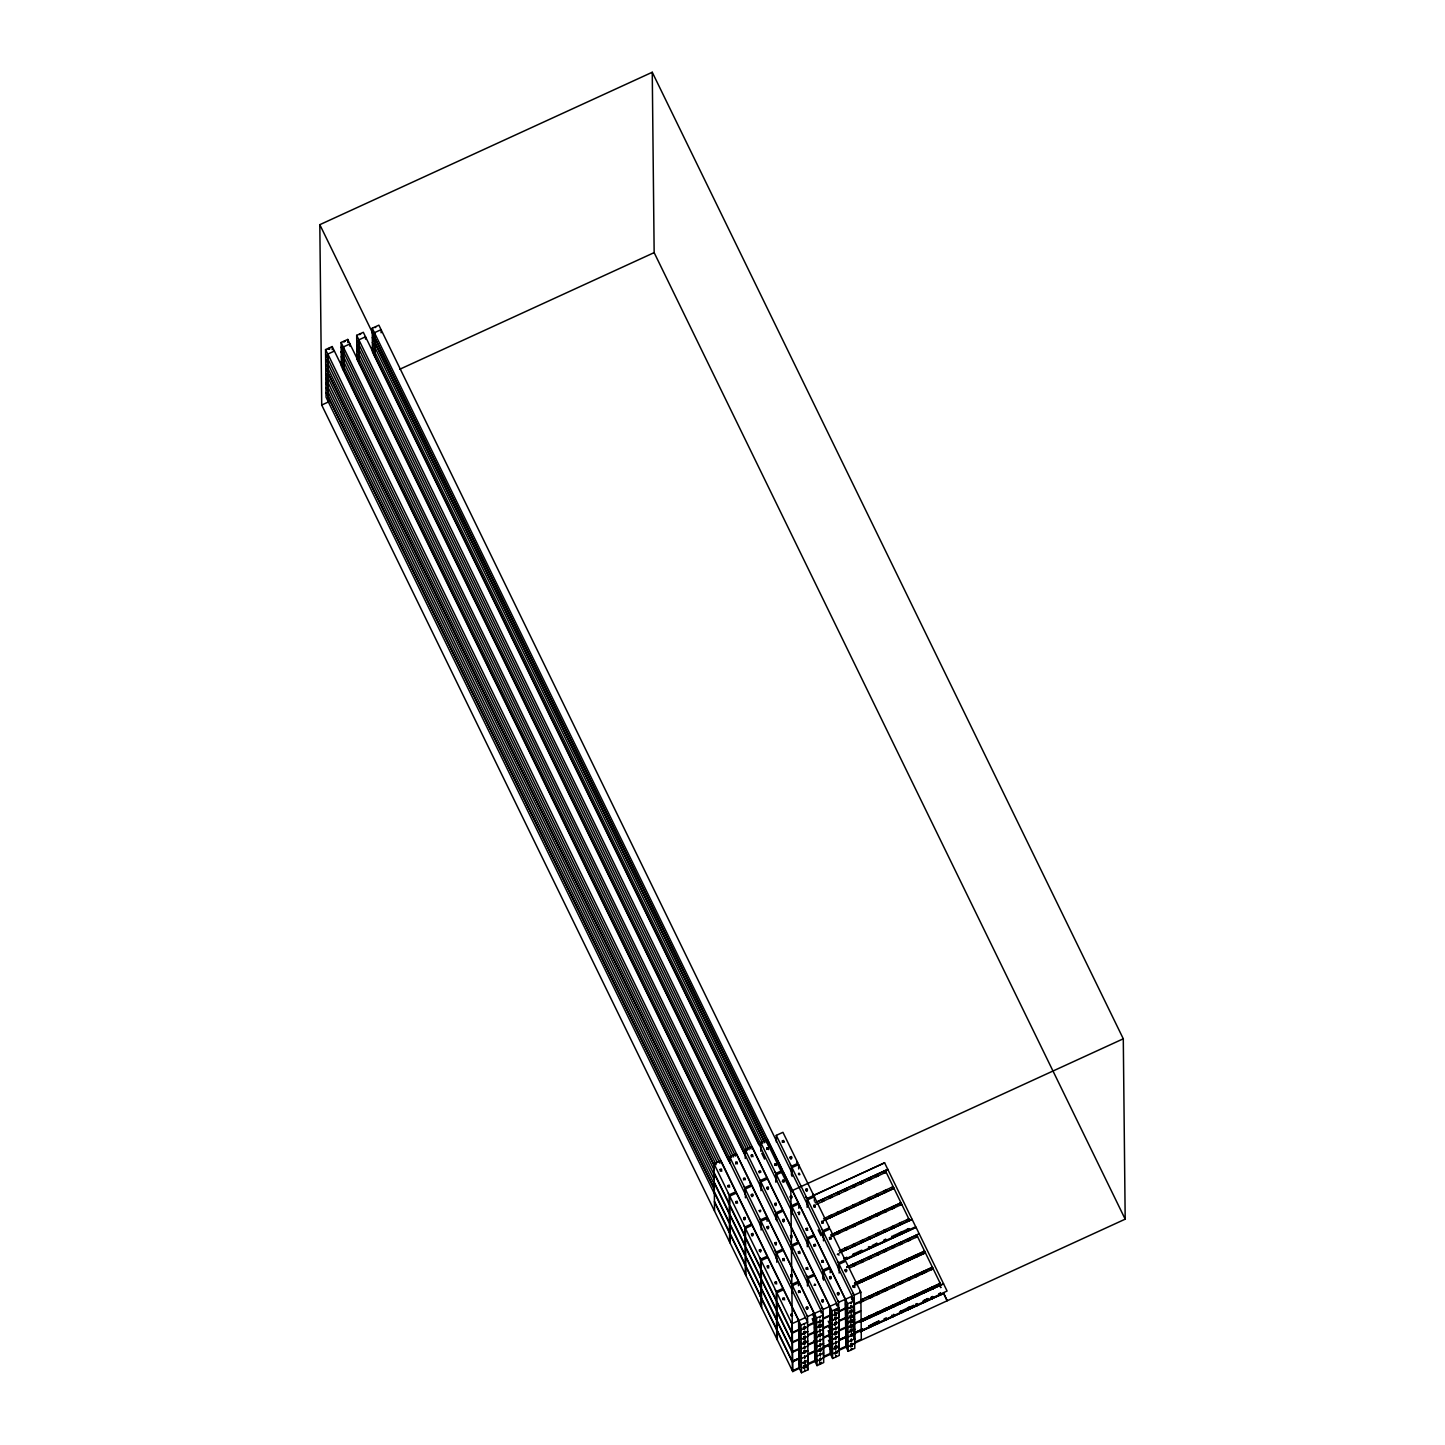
<?xml version="1.0" encoding="UTF-8"?>
<svg xmlns="http://www.w3.org/2000/svg" width="1445" height="1445" viewBox="0 0 1445 1445"><rect width="100%" height="100%" fill="white"/><g stroke="black" fill="none" stroke-linecap="round" stroke-linejoin="round"><path stroke-width="1.5" d="M729.725 1187.104L728.93 1185.893L727.937 1186.959M737.438 1163.857L736.39 1162.665L735.722 1163.947M752.989 1156.722L751.96 1155.53L751.274 1156.813M768.559 1149.588L767.747 1148.378L766.753 1149.443M774.592 1165.32L775.604 1164.489L776.453 1165.465M759.329 1251.153L760.973 1250.647L760.431 1252.129M782.449 1181.432C783.064 1176.501 785.935 1184.358 782.449 1181.667M784.689 1299.868L783.876 1298.658L782.883 1299.723M792.402 1276.621L791.589 1275.411L790.668 1276.712M790.722 1315.6L792.582 1315.51M821.717 1200.38L823.198 1199.711M807.954 1269.487L807.159 1268.276L806.147 1269.342M823.542 1200.759L822.964 1199.422L821.771 1200.145M829.556 1196.406L829.719 1197.472M831.038 1197.58L830.261 1195.99M813.987 1285.219C816.642 1285.725 812.903 1282.474 815.684 1284.912M829.629 1216.076L829.791 1217.142M831.435 1216.455L829.972 1217.142M831.218 1239.106L830.171 1237.913L829.484 1239.196M839.166 1213.294L839.003 1212.229M846.878 1190.048L846.716 1188.982M845.451 1208.562L845.343 1210.007M854.374 1205.112L853.074 1205.166L853.525 1206.719M845.325 1248.299L845.488 1249.365M854.736 1206.16L854.158 1204.823M845.433 1257.854L845.993 1259.191M862.43 1182.913L862.087 1181.703M853.11 1244.741L853.67 1246.06M854.591 1245.897L854.699 1244.452L853.381 1244.524M869.727 1179.879L869.872 1178.127M854.97 1255.073L854.41 1253.736M854.934 1265.188L853.453 1264.194M862.647 1241.941L862.484 1240.876M868.662 1237.606L869.005 1238.817M870.522 1247.938L869.24 1246.638M870.396 1258.107L869.077 1258.505L869.457 1256.68M870.504 1258.053L869.926 1256.735M862.864 1300.97L862.304 1299.651M868.915 1276.748L869.149 1278.175M878.217 1234.825L877.151 1233.452L876.79 1235.258M876.537 1243.585L877.585 1244.795M884.43 1210.404L884.954 1212.174L885.875 1210.711M861.166 1319.863L861.202 1329.635L854.573 1332.687L861.22 1329.815M876.519 1253.7L877.079 1255.037M885.911 1211.578L885.749 1210.513M862.828 1320.856L862.9 1319.791M862.936 1320.658L862.593 1319.429M870.54 1297.628L870.071 1296.075M876.591 1273.388L877.151 1274.725M891.926 1207.225L893.407 1208.219M886.092 1240.803L885.514 1239.647M870.233 1317.605L870.36 1315.853M869.041 1325.86L869.402 1327.088M885.785 1251.316L885.893 1249.853L884.575 1249.925M878.415 1293.835L877.368 1292.643M899.783 1223.337L899.946 1224.403M899.856 1243.007L900.199 1244.235M892.161 1286.321L892.703 1285.418M901.662 1243.386L900.199 1244.055M907.514 1220.176L908.038 1219.255M900.723 1263.887L900.199 1262.298M901.68 1263.472L900.398 1262.334M900.47 1281.841L900.343 1283.593M909.393 1240.225L909.23 1239.16M893.443 1316.539L893.805 1314.715M900.072 1302.035L901.554 1303.029M901.716 1303.029L901.481 1301.602L900.343 1301.819M916.961 1256.716L916.889 1255.109M915.552 1275.231L915.715 1276.296M915.624 1294.901L915.787 1295.966M925.017 1252.761L924.854 1251.695M923.337 1271.654L924.132 1273.045L925.143 1272.034M917.485 1305.25L916.925 1304.076M925.161 1292.119L924.999 1291.053M932.874 1268.873L932.711 1267.807M931.664 1287.26L931.537 1288.994M940.821 1294.539L940.478 1293.311M328.051 348.949L329.695 348.137L328.882 348.805M721.778 1171.209L721.073 1169.782L720.152 1171.082M799.699 1173.99C798.543 1171.461 797.568 1175.526 799.808 1174.677M784.436 1260.726L783.497 1259.318L782.955 1260.799M776.724 1283.973L776.037 1282.546L775.116 1283.846M807.701 1230.345L806.762 1228.936L806.22 1230.418M799.988 1253.592L799.302 1252.165L798.381 1253.465M823.253 1223.211L822.313 1221.82L821.771 1223.283M839.093 1193.444L837.685 1193.895M838.985 1193.841L838.931 1192.558M837.522 1212.301L837.974 1213.854M853.164 1185.315L853.941 1186.905M838.19 1231.61L837.648 1233.253M839.13 1233.181L838.443 1231.754M868.553 1178.361L868.608 1179.644M846.463 1228.25L845.596 1229.84M860.859 1201.608L860.913 1202.872M876.338 1174.803L876.79 1176.338L877.874 1175.833M877.874 1175.995L877.819 1174.731M854.32 1226.353L854.772 1224.981M870.179 1199.242L869.944 1197.815L868.788 1198.031M845.433 1248.083L845.885 1249.636M885.659 1172.437L884.719 1171.028L884.177 1172.509M877.946 1195.683L877.892 1194.401M847.077 1258.848L847.149 1257.782M884.557 1190.608L884.25 1192.179M861.003 1240.948L861.057 1242.23L862.539 1241.996M854.862 1255.29L853.688 1253.953L854.537 1253.393L855.332 1255.037L854.537 1253.556M853.291 1264.194L853.525 1265.639M861.094 1250.684L862.033 1251.93M862.557 1260.726L861.437 1260.329L860.985 1261.702M884.34 1230.255L884.25 1231.339M854.772 1287.441L852.965 1287.061L854.736 1286.754M899.82 1203.45L900.506 1205.04L901.301 1203.378M885.875 1231.465L885.64 1230.02M901.427 1224.33L901.373 1223.048M868.987 1296.418L868.915 1297.502M909.32 1220.375L908.128 1221.097L907.514 1219.995M884.466 1269.613L884.394 1270.679M899.856 1243.188L901.265 1242.736M885.64 1271.112L885.966 1269.541M861.527 1321.091L861.274 1319.664L862.773 1319.755M901.608 1243.621L900.416 1244.344M876.772 1292.841L877.223 1294.395M885.64 1289.121L884.611 1290.566M915.516 1235.656L915.751 1237.101M869.167 1325.824L869.222 1326.925M917.069 1236.866L916.816 1235.439M876.898 1313.631L878.018 1314.029L877.928 1312.186M909.357 1260.112C909.718 1256.175 905.87 1261.413 909.194 1260.112M900 1282.528L901.59 1282.257M884.719 1318.508L884.647 1319.592M924.908 1252.978L924.674 1251.551M916.834 1276.531L917.141 1274.942M900.271 1311.374L900.199 1312.457M907.948 1298.26L907.875 1299.326M901.824 1312.584L901.77 1311.319M925.089 1272.268L923.68 1272.72M909.591 1309.025L909.682 1307.942M931.23 1268.06L931.917 1269.306M916.004 1304.076L916.78 1305.666M923.518 1291.126L923.752 1292.553M925.161 1301.891L925.107 1300.608M932.838 1288.759L931.899 1287.351M329.695 349.022L328.467 348.949M343.639 341.742L345.247 341.02L344.235 341.761M815.233 1207.279L814.474 1205.69L814.113 1207.334M823.433 1200.795L822.331 1201.138M791.968 1237.661L791.21 1236.071L790.848 1237.715M837.612 1192.45L837.901 1194.166M768.704 1268.024L768.18 1266.434L767.385 1267.933M846.77 1190.102L845.451 1190.319M854.374 1186.869L854.085 1185.153M860.949 1181.757L861.942 1183.274M862.322 1182.967L861.021 1183.184M862.159 1183.311L862.394 1182.064M837.883 1211.994L837.757 1213.746M876.501 1174.622L876.266 1175.869M846.68 1210.115L846.914 1208.869M884.123 1171.407L885.604 1171.335M885.496 1172.618L885.731 1171.353M854.609 1206.196L852.929 1205.852M868.788 1197.869L869.095 1199.585L870.323 1198.393M838.967 1233.362L837.956 1231.844M853.309 1224.674L853.2 1226.119M861.094 1221.097L861.383 1222.831M893.516 1188.368L892.197 1188.603M893.353 1188.711L893.462 1187.266M837.341 1254.404C840.304 1252.454 836.366 1255.073 839.13 1255.001M877.856 1215.534L877.079 1213.945M846.824 1249.473L847.059 1248.209M892.035 1207.189L893.335 1206.774L893.209 1208.526M845.993 1259.01L847.222 1257.999M899.982 1203.27L899.747 1204.516M869.384 1237.01L868.626 1238.239M854.862 1255.109L853.164 1254.928L853.778 1255.615M870.161 1238.762L869.854 1237.046M876.555 1233.994L877.639 1233.651M878.09 1234.861L877.007 1235.186M877.928 1235.204L878.253 1234.174M870.414 1247.974L868.716 1247.794L869.33 1248.498M870.251 1248.335L870.558 1247.306M876.663 1243.549L877.35 1244.795M892.269 1226.516L893.281 1228.033M861.238 1260.618L861.13 1261.9M893.498 1228.069L893.588 1226.624M862.448 1262.009L862.683 1260.763M868.842 1257.24L870.558 1257.818M884.268 1240.424L885.966 1240.84M892.215 1236.414L892.45 1237.679M884.575 1249.762L885.568 1251.262M907.93 1228.936L907.695 1230.183M907.912 1239.051L907.984 1240.659M909.122 1240.605L908.11 1239.106M893.751 1266.145C889.596 1265.784 896.099 1268.782 892.631 1265.91M861.383 1299.814L861.672 1301.53L862.828 1300.103M893.624 1267.428L893.877 1266.163M862.755 1301.024L861.455 1301.241M901.409 1263.851L901.734 1262.822M885.008 1290.656L886.164 1289.41M885.929 1290.656L886.038 1289.392M901.644 1283.178L900.343 1283.413M908.056 1278.41L908.128 1280.017L909.266 1279.8M877.007 1312.349L876.772 1313.595M909.266 1279.963L909.573 1278.933M923.445 1271.618L925.143 1271.979M892.558 1305.214L892.847 1306.93M932.603 1269.27L931.591 1267.753M886.255 1319.556L884.557 1318.96M915.967 1295.948L917.214 1294.612L915.588 1295.551M900.434 1311.374L900.506 1312.819L901.824 1312.421M917.105 1296.075L917.033 1294.467M924.89 1292.498L925.197 1291.487M924.999 1302.071L925.233 1300.807M359.281 334.517L360.798 333.885L360.004 334.536M799.482 1214.541L798.904 1212.825L798.76 1214.577M837.612 1192.631L838.75 1192.577M869.167 1177.982L868.409 1179.21L869.493 1179.77M876.501 1174.785L877.639 1174.731M885.496 1172.437L884.358 1172.491M776.218 1244.922L775.893 1243.206L775.279 1244.849M829.9 1215.859L831.435 1216.636M837.685 1212.301L838.606 1212.138M862.033 1203.107L861.942 1201.265M877.783 1195.683L876.645 1195.737M885.135 1192.486L885.875 1191.258M885.37 1192.414L884.792 1190.698M854.519 1226.064L853.598 1226.227M884.43 1210.567L885.749 1210.675M845.596 1248.083L847.149 1248.859M861.364 1240.659L860.913 1242.032M861.166 1240.948L862.304 1240.894M862.159 1242.465L862.611 1241.092M885.64 1230.201L884.503 1230.074L884.394 1231.537M885.713 1231.465L884.575 1231.519M885.496 1231.772L885.948 1230.381M901.265 1224.33L899.946 1224.222M908.851 1221.061L909.158 1219.49M885.803 1241.02L884.882 1241.183M893.389 1237.751L893.696 1236.179M908.146 1228.972L908.002 1230.544M853.652 1263.887L853.218 1265.278M854.663 1265.405L853.742 1265.567M892.558 1246.06L892.233 1247.649M915.895 1235.367L915.371 1236.523M915.678 1235.656L917.141 1235.963L916.69 1237.173M916.889 1236.866L915.751 1236.92M862.304 1281.823L862.828 1280.667M884.846 1269.306L884.936 1271.148M884.647 1269.595L885.785 1269.541M885.64 1270.95L884.936 1270.986M908.977 1260.419L909.122 1258.667M923.734 1251.46L923.427 1253.05M861.383 1299.976L862.701 1300.085M869.149 1296.418L870.468 1296.508M877.133 1292.553L876.7 1293.925M870.36 1297.628L869.041 1297.52M893.498 1287.224L894.021 1286.068M908.056 1278.572L909.194 1278.518M901.283 1283.485L901.59 1282.076M916.04 1274.707L916.6 1276.423M869.655 1315.709L869.511 1317.641M862.665 1320.874L861.328 1320.766M892.558 1305.395L893.877 1305.485M908.562 1297.881L907.803 1299.109L908.887 1299.669M909.122 1299.759L909.266 1298.025M923.879 1290.818L923.445 1292.209L924.692 1292.462M862.557 1330.719L862.683 1328.985M939.232 1283.991L940.37 1283.937M932.458 1289.066L932.91 1287.694M940.442 1285.201L939.304 1285.255M893.877 1316.16L892.342 1315.564L892.956 1316.485M910.079 1308.935L909.266 1307.129L908.219 1307.635L909.537 1307.924M909.429 1309.025C905.383 1309.567 912.265 1308.881 908.417 1307.508M917.015 1305.756L917.521 1304.6M931.555 1297.104L933.018 1297.411L932.332 1298.694M924.999 1301.891L923.463 1301.367M932.766 1298.332L931.447 1298.224M375.772 327.292L374.977 327.6M835.951 1338.63C834.614 1337.889 835.933 1340.418 835.734 1338.955M819.875 1317.226C820.182 1315.691 819.622 1319.086 819.875 1317.443M851.033 1306.009C851.719 1304.185 850.491 1307.87 851.033 1306.226M804.413 1333.916C804.865 1332.308 803.962 1335.866 804.413 1334.114M851.087 1312.512C851.737 1310.868 850.491 1314.535 851.087 1312.728M820.001 1329.833C820.29 1328.19 819.73 1331.549 820.019 1330.05M820.019 1331.459C820.796 1329.707 819.423 1333.482 820.037 1331.676M835.643 1329.201C835.788 1327.666 835.463 1330.989 835.643 1329.4M804.558 1346.523C804.973 1344.807 804.179 1348.257 804.558 1346.722M804.576 1348.149C805.262 1346.469 803.854 1350.19 804.576 1348.366M835.716 1336.932C836.131 1335.216 835.391 1338.756 835.716 1337.149M820.182 1345.873C820.796 1344.193 819.64 1347.86 820.182 1346.09M835.77 1341.791C836.005 1340.165 835.607 1343.489 835.77 1342.008M835.788 1343.435C836.456 1341.755 835.355 1345.403 835.788 1343.633M820.254 1353.622C820.814 1351.852 819.785 1355.41 820.254 1353.839M851.394 1341.159C851.791 1339.587 851.087 1343.091 851.394 1341.375M820.308 1358.481C820.814 1356.729 819.767 1360.287 820.308 1358.697M804.793 1370.312C805.154 1368.632 804.251 1372.154 804.811 1370.51M851.466 1348.907C852.171 1347.083 850.942 1350.75 851.484 1349.106M798.832 1368.614L792.745 1371.576L321.711 405.034L319.815 224.679L652.255 72.25L1123.289 1038.792L1125.185 1219.165L853.706 1343.633M714.462 1193.895L326.046 397.176L325.558 349.6L332.205 346.565L807.629 1322.121L800.982 1325.173L801.487 1372.75L808.134 1369.697L807.502 1316.576L792.42 1285.635L799.067 1282.6L814.149 1313.523L814.854 1361.1L817.039 1365.615L823.686 1362.563L823.198 1314.986L347.757 339.43L341.11 342.483L341.363 366.271M745.331 1155.91L356.915 359.137L356.68 335.348L363.327 332.296L838.75 1307.851L839.256 1355.428L832.609 1358.481L830.405 1353.965L829.701 1306.388L814.619 1275.465L807.99 1278.5L808.044 1285.129M758.914 1144.729L372.485 352.002L372.232 328.214L378.879 325.161L854.302 1300.717L854.808 1348.293L848.161 1351.346L845.957 1346.83L845.253 1299.254L830.189 1268.331L823.542 1271.365L823.632 1280.216M325.558 349.6L327.762 354.115L328.358 401.62L327.762 354.115L334.409 351.063M343.404 346.963L343.657 370.697L343.314 346.981L349.961 343.928L349.979 346.276M321.711 405.034L329.912 401.276M399.687 369.288L654.152 252.622L652.255 72.25M714.065 1163.893L720.712 1160.859L735.776 1191.782L729.129 1194.834L729.237 1203.667L714.155 1172.744L714.065 1163.893L729.129 1194.834M729.689 1163.388L729.617 1156.777L736.264 1153.724L751.346 1184.647L744.699 1187.7L744.771 1194.329M745.277 1158.475L745.168 1149.642L751.815 1146.589L766.898 1177.512L760.251 1180.565L760.323 1187.194M760.829 1151.34L760.738 1142.507L767.385 1139.455L782.449 1170.396L775.802 1173.43L775.911 1182.263M776.362 1142.002L776.29 1135.373L782.937 1132.32L798.019 1163.261L791.372 1166.296L791.463 1175.146M729.761 1196.117L736.408 1193.064L751.49 1224.005L744.843 1227.058L744.934 1235.89L729.851 1204.949L729.761 1196.117L744.843 1227.058M745.421 1197.815L745.313 1188.982L751.96 1185.948L767.042 1216.871L767.078 1221.296M760.973 1190.698L760.883 1181.847L767.53 1178.813L782.594 1209.736L775.947 1212.789L776.019 1219.417M776.507 1181.342L776.435 1174.713L783.082 1171.678L798.164 1202.601L791.517 1205.654L791.607 1214.486M792.095 1176.429L791.986 1167.578L798.633 1164.544L813.716 1195.467M792.745 1371.576L790.848 1191.222L1123.289 1038.792M813.481 1195.43L884.593 1162.81L915.696 1226.769L844.566 1259.39M760.467 1226.552L760.395 1219.923L767.042 1216.871M807.159 1207.352L807.069 1198.519L884.593 1162.81M745.457 1228.34L752.104 1225.288L767.187 1256.229L760.54 1259.263L760.63 1268.114L745.548 1237.173L745.457 1228.34L760.54 1259.263M761.118 1230.038L761.027 1221.206L767.674 1218.153L782.738 1249.094L776.091 1252.129L776.164 1258.758M776.579 1214.071L783.226 1211.018L798.308 1241.959L791.661 1245.012L776.579 1214.071L776.651 1220.7M792.203 1213.565L792.131 1206.936L798.778 1203.884L813.86 1234.825L807.213 1237.877L807.303 1246.71M807.773 1206.43L807.701 1199.802L814.348 1196.749L829.412 1227.69L822.765 1230.743L822.837 1237.372M816.515 1204.281L886.128 1172.184M823.56 1218.731L893.191 1186.652M823.975 1220.393L893.985 1188.296M823.975 1220.555L893.985 1188.458M761.172 1260.564L767.801 1257.511L782.883 1288.434L776.236 1291.487L776.326 1300.319L761.262 1269.396L761.172 1260.564L776.236 1291.487M776.814 1262.262L776.724 1253.429L783.371 1250.377L798.435 1281.3L798.489 1285.725M792.348 1252.923L792.275 1246.294L798.922 1243.242L814.005 1274.183L807.358 1277.217L807.448 1286.068M807.899 1245.789L807.845 1239.16L814.492 1236.107L829.556 1267.048L822.909 1270.083L823 1278.933M823.487 1240.858L823.397 1232.025L830.044 1228.972L845.108 1259.914M831.019 1234.861L901.03 1202.746M831.019 1235.023L901.03 1202.926M863.821 1221.35L859.757 1223.229L863.821 1221.531M880.077 1213.908L876.013 1215.769L880.077 1214.071M901.843 1204.389L831.832 1236.505L831.417 1235.674M838.877 1250.955L908.887 1218.857M839.671 1252.598L912.156 1219.363L839.671 1252.779M855.747 1252.996L861.888 1250.178M872.13 1245.5L877.025 1243.242M884.81 1239.684L885.659 1239.124L886.453 1240.93M899.512 1232.928L893.425 1235.728L894.238 1237.372L893.425 1235.547M900.795 1232.35L908.995 1228.593L909.79 1230.237M844.259 1260.112L916.004 1227.238L947.089 1291.035L853.616 1334.078M791.896 1293.185L791.806 1284.352L798.435 1281.3M838.534 1269.577L838.479 1262.948L916.004 1227.419M798.67 1329.49L792.041 1332.543L776.958 1301.62L776.868 1292.769L783.515 1289.735L800.982 1325.173M839.184 1273.081L839.093 1264.249L845.74 1261.196L860.823 1292.119L860.913 1300.97L854.266 1304.004L851.43 1298.206M846.734 1267.066L919.219 1233.831L846.734 1267.247M849.552 1267.951L917.539 1236.613M924.583 1251.081L854.573 1283.178L854.97 1284.171M854.573 1283.359L924.583 1251.244M925.396 1252.725L855.386 1284.822L925.396 1252.887M792.041 1332.543L791.932 1323.71L805.443 1317.623M807.502 1316.576L820.995 1310.489L821.013 1312.819M829.791 1315.239L823.144 1318.274L823.054 1309.441L836.547 1303.354L836.583 1305.684M845.361 1308.104L838.714 1311.139L838.606 1302.306L852.116 1296.219L852.153 1299.326M854.266 1304.004L854.176 1295.172L860.823 1292.119M817.039 1365.615L816.551 1318.039L823.198 1314.986M832.609 1358.481L832.103 1310.904L838.75 1307.851M848.161 1351.346L847.655 1303.769L854.302 1300.717M932.44 1267.193L860.732 1300.066L861.527 1301.873M860.732 1300.229L932.44 1267.355M807.592 1325.408L814.239 1322.356M868.499 1297.429L872.563 1295.406M882.714 1290.909L886.778 1288.886M898.971 1283.449L903.035 1281.426M915.227 1276.007L919.291 1273.966M872.87 1296.039L868.806 1297.899L872.87 1296.219M887.104 1289.518L883.039 1291.378L887.104 1289.699M903.36 1282.076L899.296 1283.937L903.36 1282.239M921.639 1273.677L925.703 1271.817M798.778 1339.063L792.131 1342.098L792.041 1333.265L798.688 1330.213M807.592 1326.131L814.239 1323.078M829.809 1315.943L823.162 1318.996L823.253 1327.829L829.9 1324.794M845.361 1308.809L838.714 1311.861L838.768 1316.287M921.639 1273.858L925.703 1271.997M859.522 1302.812L933.235 1268.836M807.683 1326.817L801.036 1329.87L798.832 1325.354M823.235 1319.682L816.588 1322.735L812.523 1314.083M854.356 1305.413L847.709 1308.466L845.506 1303.95M801.09 1334.548L807.737 1331.495M838.859 1317.244L832.194 1320.278L830.008 1315.943L832.194 1320.278L838.859 1317.407M847.763 1313.144L854.41 1310.109L852.947 1307.093M807.737 1331.676L801.09 1334.728L798.886 1330.05M807.683 1334.963L814.33 1331.929M838.804 1320.694L845.451 1317.659M798.886 1348.618L792.239 1351.653L792.149 1342.82L798.778 1339.768M807.701 1335.686L814.348 1332.633M829.9 1325.517L823.253 1328.551L823.343 1337.384L829.99 1334.349M845.451 1318.382L838.822 1321.416L838.913 1330.267L845.56 1327.214M807.791 1336.372L801.144 1339.407L798.94 1334.909M823.343 1329.237L816.696 1332.272L814.492 1327.774M838.895 1322.103L832.248 1325.137L830.062 1320.64M801.18 1344.103L807.827 1341.05L801.18 1344.265L798.995 1339.587M814.546 1332.453L816.75 1337.131L823.397 1333.916M832.302 1329.833L838.949 1326.781M847.854 1322.699L854.501 1319.646M816.75 1337.131L823.397 1334.096M838.949 1326.962L832.302 1330.014L828.22 1321.2M940.298 1283.304L860.588 1320.152M807.791 1344.518L814.438 1341.484M940.298 1283.467L854.465 1323.132L854.374 1314.282L861.021 1311.247L861.112 1320.08M799.085 1367.729L792.438 1370.781L792.239 1352.375L798.886 1349.341M807.791 1345.241L814.438 1342.206M830.008 1335.072L823.361 1338.106L823.542 1356.512L830.189 1353.459M845.56 1327.937L838.913 1330.971L839.003 1339.822L845.65 1336.77M861.112 1320.802L854.465 1323.855L854.645 1340.039M807.881 1345.909L801.234 1348.962L799.031 1344.446M823.451 1338.774L816.786 1341.827L814.601 1337.311M839.003 1331.64L832.356 1334.692L828.274 1326.058M860.245 1322.012L943.567 1283.81L860.245 1322.175M807.936 1350.605L801.289 1353.658L799.085 1349.142M816.84 1346.523L823.487 1343.471M832.41 1339.389L839.057 1336.336L832.41 1339.551L828.328 1330.971M845.759 1327.738L847.962 1332.416L854.609 1329.201M807.936 1350.768L801.289 1353.82L799.085 1349.305M823.487 1343.633L816.84 1346.686L814.637 1342.008M847.962 1332.416L854.609 1329.364L853.146 1326.203M861.744 1328.912L863.406 1330.339M872.816 1323.837L878.957 1321.019M916.202 1303.95L916.166 1306.154M923.987 1300.374L928.105 1298.495M792.33 1361.208L798.977 1358.174M807.899 1354.091L814.528 1351.039M823.451 1346.957L830.098 1343.904M870.757 1324.957L878.957 1321.2M900.65 1311.247L900.596 1313.288M901.481 1310.868L913.764 1305.232M928.105 1298.658L923.987 1300.554L925.107 1300.789M930.923 1297.375L931.772 1296.978L931.718 1299.019M792.33 1361.389L798.977 1358.354M807.899 1354.272L814.546 1351.219M823.451 1347.137L830.098 1344.085M839.111 1339.948L845.759 1336.896M800.765 1358.119L792.348 1361.931L714.462 1202.132M806.87 1355.5L814.998 1351.599M823.126 1348.041L831.254 1344.157M807.99 1355.464L801.343 1358.517L799.139 1354.001M823.542 1348.33L816.895 1351.382L814.691 1346.866M839.093 1341.195L832.446 1344.247L830.261 1339.732M943.675 1293.365L860.353 1331.568L943.675 1293.365L947.197 1300.771L943.675 1293.528M808.026 1360.16L801.379 1363.376L799.193 1358.697M823.596 1353.026L816.949 1356.241L814.745 1351.563M830.297 1344.591L832.501 1349.106L839.148 1345.891M854.699 1338.756L848.052 1341.972L845.867 1337.456L839.021 1340.545L839.111 1349.377L845.759 1346.325M814.637 1360.594L807.99 1363.647L807.899 1354.796M854.663 1342.242L861.31 1339.19L861.22 1330.357M806.978 1365.055L815.323 1361.226M823.235 1357.614L831.742 1353.712M837.883 1350.876L848.143 1346.18M808.08 1365.019L801.433 1368.054L799.23 1363.556M823.65 1357.885L817.003 1360.919L814.799 1356.421M839.202 1350.75L832.555 1353.802L828.473 1345.15M854.754 1343.615L848.107 1346.668L845.921 1342.152M850.997 1302.957C850.545 1301.746 851.358 1304.528 850.997 1303.173M804.323 1324.361C804.106 1323.042 804.648 1325.986 804.323 1324.577M819.911 1320.278C819.459 1318.978 820.417 1321.669 819.911 1320.495M804.377 1329.057C804.251 1327.702 804.468 1330.755 804.377 1329.255M835.535 1319.646C835.409 1318.255 835.68 1321.38 835.535 1319.845M835.607 1327.395C835.553 1325.86 835.806 1328.93 835.625 1327.594M820.074 1336.318C819.748 1335.072 820.363 1337.962 820.074 1336.535M820.11 1339.389C819.875 1337.907 820.471 1340.87 820.11 1339.587M820.128 1341.014C820.019 1339.641 820.345 1342.676 820.128 1341.231M820.164 1344.067C820.272 1342.387 820.074 1345.765 820.381 1344.193M851.286 1331.604C851.195 1330.213 851.448 1333.338 851.304 1331.82M804.648 1356.06C804.486 1354.579 804.883 1357.596 804.648 1356.277M804.666 1357.704C804.522 1356.295 804.793 1359.456 804.666 1357.903M851.376 1339.352C851.123 1337.926 851.719 1340.834 851.376 1339.569M804.702 1360.756C804.739 1359.131 804.829 1362.364 804.702 1360.955M820.272 1355.428C819.929 1354.164 820.796 1356.963 820.272 1355.627M835.86 1351.346C835.824 1349.756 835.878 1353.008 835.878 1351.563M835.914 1356.042C835.806 1354.525 836.33 1357.505 835.914 1356.241M853.941 1187.086L854.483 1185.424M830.261 1195.81L830.116 1197.742M783.696 1221.747C786.441 1219.598 780.517 1219.941 783.443 1221.766M869.005 1197.905L869.944 1197.977M869.8 1199.368L868.86 1199.296M846.228 1210.314L846.373 1208.399M837.974 1213.674L838.822 1212.066M900.199 1203.306L901.301 1203.541M884.629 1210.44L885.568 1210.513M885.424 1211.921L884.503 1211.849M869.8 1217.539L868.752 1218.984M861.292 1221.151L862.231 1221.224M869.149 1219.092L870.197 1217.647M838.75 1233.326L837.504 1232.892M901.373 1223.229L899.82 1224.204M892.486 1226.552L893.425 1226.624M869.005 1238.654L869.944 1238.726M869.709 1238.979L870.396 1237.516M854.392 1245.861L853.453 1245.789M846.607 1249.419L845.668 1249.347M900.921 1234.265L901.084 1232.332M892.269 1237.353L893.389 1237.588M908.905 1240.569L907.984 1240.496M893.498 1246.312L892.107 1247.432M862.231 1261.973L861.31 1261.9M924.674 1251.713L923.373 1251.948L923.608 1253.212M915.967 1255.199L916.889 1255.29M916.762 1256.68L915.444 1256.012M901.21 1263.815L900.09 1263.58M893.425 1267.373L892.486 1267.301M861.744 1279.927L861.383 1281.751M862.069 1281.896L862.231 1279.963M932.386 1269.216L931.14 1268.782M893.263 1287.296L893.407 1285.382M900.542 1301.692L901.879 1302.595M901.355 1303.155L900.416 1303.083M885.225 1308.574C882.732 1311.5 888.44 1309.748 885.225 1308.755M877.205 1312.385L878.325 1312.62M877.874 1323.656L878.018 1321.741M862.557 1330.556L861.617 1330.484M846.535 1189L845.379 1188.892L845.271 1190.337M846.066 1188.838L845.686 1190.608M845.921 1190.481L846.3 1188.729M853.76 1206.593L854.772 1205.527M877.422 1215.552L876.32 1214.595M908.273 1219.345L909.284 1219.851M846.066 1229.84L847.059 1228.774M900.921 1234.084L899.82 1233.289M869.727 1246.728L870.902 1248.065M861.762 1262.226L862.376 1260.401M916.274 1274.815L917.286 1275.321M869.836 1296.201L869.438 1297.953M939.864 1295.135L940.027 1293.167M908.562 1298.043L909.573 1298.549M877.693 1312.132L877.296 1314.065M869.673 1315.889L870.757 1316.612M885.406 1319.935L886.2 1318.617M869.619 1327.016L870.775 1325.769M869.854 1327.251L870.649 1325.571M822.115 1201.03L823.578 1200.109M908.219 1230.49L909.393 1229.243M854.23 1224.674L853.074 1225.92M845.813 1229.785L847.023 1229.406L846.445 1228.069M869.366 1278.121L870.215 1276.513M893.281 1187.284L891.89 1188.422M862.087 1181.866L860.696 1183.003M877.711 1194.419L876.465 1195.737M908.851 1228.936L909.14 1230.49L907.821 1230.219M892.414 1247.631L893.66 1246.294M924.746 1271.383L923.445 1271.455L923.499 1272.72M877.711 1253.158L878.163 1254.712L876.862 1254.766M877.928 1253.447L876.555 1254.567M893.48 1305.052L893.949 1306.605L892.45 1306.497M892.215 1188.765L891.8 1187.772M877.892 1194.563L876.573 1194.293L876.338 1195.539M876.465 1195.575L877.783 1195.846L878.036 1194.6M901.265 1242.574L901.662 1243.567M862.231 1221.043L862.629 1222.036M939.413 1294.991L939.087 1294.63M878 1272.937L878.397 1273.93M878.181 1273.28L878.723 1274.291M790.379 1164.634L790.65 1165.14M812.722 1193.805L813.156 1194.834M859.811 1290.457L860.281 1291.469L859.829 1290.602M790.505 1203.974L790.975 1205.004L790.523 1204.118M750.334 1182.985L750.804 1183.997L750.334 1183.13M790.794 1282.672L791.228 1283.702M743.832 1225.378L744.265 1226.408M775.224 1289.879L775.513 1290.331M797.586 1318.978L798.055 1320.007M791.011 1331.64L791.517 1332.615M791.463 1351.364L791.715 1351.725M760.811 1172.148L759.058 1172.69M822.06 1229.84L821.988 1229.424M828.978 1305.232L828.852 1305.232M790.812 1243.567L790.867 1243.982M829.394 1334.168L829.213 1333.753M797.604 1279.873L797.784 1280.288M743.976 1186.815L743.904 1186.399M829.394 1343.742L829.249 1343.471M759.673 1218.749L759.546 1218.767M813.39 1321.651L813.463 1322.067M806.653 1315.149L806.78 1315.691M728.28 1193.407L728.352 1193.823M744.085 1235.186L744.229 1235.728M775.622 1300.157L775.55 1299.741M728.587 1222.073L728.786 1222.47M728.822 1232.17L728.623 1231.772M775.694 1318.725L775.82 1319.267M744.392 1263.851L744.464 1264.267M791.499 1360.504L791.553 1360.919M760.052 1286.646L760.124 1286.772M775.857 1328.407L775.929 1328.551M654.152 252.622L1125.185 1219.165M885.333 1170.54L909.682 1220.682M916.744 1234.969L941.092 1285.111M940.785 1287.441L938.853 1283.503L940.785 1287.621M883.636 1171.317L884.448 1173.123M891.493 1187.429L892.287 1189.235M899.35 1203.522L900.145 1205.347M907.189 1219.634L908.002 1221.458M915.046 1235.746L915.841 1237.57M922.885 1251.858L923.698 1253.664M930.743 1267.969L931.537 1269.776M938.6 1284.081L939.394 1285.887M940.388 1292.86L941.201 1294.666M907.297 1229.189L908.092 1231.014M938.69 1293.636L939.503 1295.443M877.548 1174.099L878.361 1175.742M886.2 1191.854L885.406 1190.21L886.2 1192.017M893.263 1206.322L894.058 1207.966M901.102 1222.434L901.915 1224.078M909.754 1240.189L908.959 1238.546L909.754 1240.352M916.816 1254.639L917.611 1256.283M924.655 1270.751L925.468 1272.395L924.655 1270.932M933.307 1288.506L932.513 1286.863L933.307 1288.687M877.567 1174.279L878.361 1175.923M893.263 1206.485L894.058 1208.128M901.102 1222.596L901.915 1224.24M916.816 1254.82L917.611 1256.464M875.869 1174.875L876.663 1176.7M883.708 1190.987L884.521 1192.793M891.565 1207.099L892.36 1208.905M899.404 1223.211L900.217 1225.017M907.261 1239.322L908.074 1241.129M915.118 1255.416L915.913 1257.24M922.958 1271.528L923.77 1273.352M930.815 1287.639L931.61 1289.464M901.21 1231.989L902.005 1233.795M932.603 1296.418L933.416 1298.242M899.512 1232.766L900.307 1234.572M869.782 1177.675L870.576 1179.481M877.621 1193.769L878.434 1195.593M885.478 1209.88L886.273 1211.705M893.335 1225.992L894.13 1227.816M901.174 1242.104L901.987 1243.91M909.031 1258.216L909.826 1260.022M916.889 1274.327L917.683 1276.134M924.728 1290.439L925.541 1292.245M868.084 1178.452L868.879 1180.258M875.941 1194.563L876.736 1196.37M883.78 1210.657L884.593 1212.481M891.637 1226.769L892.432 1228.593M899.476 1242.881L900.289 1244.687M907.334 1258.992L908.128 1260.799M915.191 1275.104L915.986 1276.91M923.03 1291.216L923.843 1293.022M925.631 1301.638L924.836 1299.994L925.631 1301.801M891.728 1236.324L892.54 1238.148M923.138 1300.771L923.933 1302.577M861.997 1181.233L862.809 1183.058M869.854 1197.345L870.649 1199.151M877.693 1213.457L878.506 1215.263M885.55 1229.569L886.345 1231.375M893.407 1245.662L894.202 1247.487M901.246 1261.774L902.059 1263.598M909.104 1277.886L909.898 1279.71M916.961 1293.997L917.756 1295.804M860.299 1182.01L861.112 1183.654M868.951 1199.765L868.156 1198.122L868.951 1199.928M875.995 1214.234L876.808 1215.877M883.852 1230.345L884.647 1231.989L883.852 1230.508M892.504 1248.083L891.709 1246.457L892.504 1248.263M899.549 1262.551L900.361 1264.194M907.406 1278.662L908.201 1280.306L907.406 1278.843M916.058 1296.418L915.263 1294.774L916.058 1296.599M860.299 1182.191L861.112 1183.834M876.013 1214.396L876.808 1216.04M899.549 1262.731L900.361 1264.375M917.051 1303.553L917.846 1305.377M883.961 1239.9L884.755 1241.707M854.212 1184.81L855.025 1186.616M862.069 1200.903L862.864 1202.728M869.926 1217.015L870.721 1218.839M877.765 1233.127L878.578 1234.951M885.622 1249.239L886.417 1251.045M893.48 1265.35L894.274 1267.157M901.319 1281.462L902.132 1283.268M909.176 1297.574L909.971 1299.38M852.532 1185.586L853.327 1187.393M860.371 1201.68L861.184 1203.504M868.228 1217.792L869.023 1219.616M876.067 1233.904L876.88 1235.728M883.925 1250.015L884.737 1251.822M891.782 1266.127L892.577 1267.933M899.621 1282.239L900.434 1284.045M907.478 1298.351L908.273 1300.157M876.176 1243.459L876.97 1245.102L876.176 1243.639M907.586 1307.906L908.381 1309.549M907.586 1308.068L908.381 1309.712M846.445 1188.368L847.24 1190.174M854.284 1204.48L855.097 1206.286M862.141 1220.591L862.936 1222.398M869.998 1236.703L870.793 1238.509M877.837 1252.797L878.65 1254.621M885.695 1268.909L886.489 1270.733M893.552 1285.02L894.347 1286.845M901.391 1301.132L902.204 1302.938M844.747 1189.145L845.542 1190.951M852.604 1205.256L853.399 1207.063M860.443 1221.368L861.256 1223.174M868.301 1237.48L869.095 1239.286M876.14 1253.574L876.952 1255.398M883.997 1269.685L884.792 1271.51M891.854 1285.797L892.649 1287.621M899.693 1301.909L900.506 1303.715M901.499 1310.687L902.294 1312.512M868.391 1247.035L869.204 1248.841M838.66 1191.926L839.455 1193.57M847.312 1209.682L846.517 1208.038L847.312 1209.862M854.356 1224.15L855.169 1225.793M862.213 1240.262L863.008 1241.905M870.865 1258.017L870.071 1256.373L870.865 1258.18M877.91 1272.485L878.723 1274.129M885.767 1288.597L886.562 1290.241L885.767 1288.759M894.419 1306.334L893.624 1304.69L894.419 1306.515M838.66 1192.107L839.473 1193.751M854.356 1224.33L855.169 1225.974M862.213 1240.442L863.008 1242.068M836.962 1192.721L837.775 1194.527M844.819 1208.815L845.614 1210.639M852.658 1224.926L853.471 1226.751M860.516 1241.038L861.328 1242.863M868.373 1257.15L869.167 1258.956M876.212 1273.262L877.025 1275.068M884.069 1289.373L884.864 1291.18M891.926 1305.467L892.721 1307.291M893.714 1314.264L894.509 1316.07M860.624 1250.593L861.419 1252.418M892.017 1315.04L892.829 1316.847M830.875 1195.503L831.688 1197.309M838.732 1211.614L839.527 1213.421M846.589 1227.726L847.384 1229.532M854.428 1243.82L855.241 1245.644M862.286 1259.932L863.08 1261.756M870.143 1276.043L870.938 1277.868M877.982 1292.155L878.795 1293.961M885.839 1308.267L886.634 1310.073M829.195 1196.279L829.99 1198.086M837.034 1212.391L837.847 1214.197M844.891 1228.503L845.686 1230.309M852.731 1244.615L853.543 1246.421M860.588 1260.708L861.401 1262.533M868.445 1276.82L869.24 1278.644M876.284 1292.932L877.097 1294.756M884.141 1309.044L884.936 1310.85M886.742 1319.466L885.929 1317.822L886.742 1319.628M852.839 1254.17L853.634 1255.976M884.25 1318.599L885.044 1320.423M823.108 1199.061L823.903 1200.885M830.947 1215.173L831.76 1216.997M838.804 1231.284L839.599 1233.109M846.662 1247.396L847.456 1249.202M854.501 1263.508L855.314 1265.314M862.358 1279.62L863.153 1281.426M870.215 1295.731L871.01 1297.538M878.054 1311.825L878.867 1313.649M821.41 1199.838L822.205 1201.481M830.062 1217.593L829.267 1215.949L830.062 1217.774M837.107 1232.061L837.901 1233.705M844.964 1248.173L845.759 1249.817L844.964 1248.335M853.616 1265.928L852.803 1264.285L853.616 1266.091M860.66 1280.396L861.455 1282.04M868.517 1296.508L869.312 1298.152L868.517 1296.671M877.169 1314.246L876.356 1312.602L877.169 1314.426M821.41 1200.018L822.205 1201.662M837.107 1232.242L837.919 1233.885M860.66 1280.559L861.455 1282.203M846.752 1257.132L847.565 1258.776M878.163 1321.398L878.957 1323.205M845.054 1257.728L845.867 1259.552M876.465 1322.175L877.26 1323.981M862.43 1299.29L863.225 1301.096M870.269 1315.402L871.082 1317.208M868.589 1316.178L869.384 1317.984M870.378 1324.957L871.172 1326.6L870.378 1325.119M776.29 1135.373L791.372 1166.296M791.986 1167.578L807.069 1198.519M807.701 1199.802L822.765 1230.743M823.397 1232.025L838.479 1262.948M839.093 1264.249L854.176 1295.172M868.68 1325.733L869.493 1327.377M868.68 1325.896L869.493 1327.54M862.502 1318.96L863.297 1320.784M818.159 1229.912L820.977 1235.71M860.805 1319.737L861.599 1321.38L860.805 1319.917M852.947 1307.273L854.41 1310.272L847.763 1313.324L845.56 1308.646M853.002 1311.952L854.465 1314.968L847.818 1318.021L845.614 1313.505M860.913 1329.472L861.708 1331.116M372.232 328.214L847.655 1303.769M853.038 1316.648L854.519 1319.827L847.854 1322.879L845.668 1318.183M319.815 224.679L790.848 1191.222M372.286 332.892L768.595 1145.885M853.092 1321.507L854.555 1324.505L847.908 1327.558L845.704 1323.042M374.634 342.013L764.694 1142.399M372.322 337.588L764.694 1142.634M374.67 346.872L762.761 1143.284M372.376 342.447L374.58 346.963M853.2 1331.062L854.663 1334.06L848.016 1337.113L845.813 1332.597M760.738 1142.507L775.802 1173.43M776.435 1174.713L791.517 1205.654M792.131 1206.936L807.213 1237.877M807.845 1239.16L822.909 1270.083M823.542 1271.365L838.606 1302.306M372.431 347.143L760.847 1144.079M853.236 1335.74L854.717 1338.919M761.768 1153.273L764.604 1159.071M837.341 1309.549L838.804 1312.548L832.157 1315.6L829.954 1311.085M845.867 1337.293L848.052 1341.809M356.68 335.348L832.103 1310.904M751.057 1148.974L356.716 340.027M356.771 344.723L749.124 1149.768M356.771 344.885L358.974 349.401M356.825 349.582L747.209 1150.419M745.168 1149.642L760.251 1180.565M760.883 1181.847L775.947 1212.789M792.275 1246.294L807.358 1277.217M807.99 1278.5L823.054 1309.441M356.879 354.278L746.27 1153.236M828.328 1330.737L830.297 1334.801M828.382 1335.595L830.351 1339.714M828.437 1340.292L832.501 1348.926M341.11 342.483L816.551 1318.039M343.458 351.605L735.505 1156.108M341.164 347.161L343.368 351.677M341.219 351.858L733.572 1156.903M812.343 1318.49L816.642 1327.413L823.289 1324.379L816.642 1327.594L812.361 1319.213M341.219 352.02L343.404 356.536M341.255 356.716L731.64 1157.553M729.617 1156.777L744.699 1187.7M745.313 1188.982L760.395 1219.923M761.027 1221.206L776.091 1252.129M776.724 1253.429L791.806 1284.352M341.309 361.394L730.718 1160.371M342.104 367.771L728.786 1161.021M327.852 354.097L798.886 1320.64L799.392 1368.162M325.613 354.296L719.935 1163.243M325.649 358.992L717.027 1162.015M325.703 363.851L716.088 1164.67M776.868 1292.769L791.932 1323.71M328.051 372.973L714.155 1165.248M325.757 368.529L714.173 1165.483M328.105 377.831L714.209 1170.179M325.811 373.388L327.997 377.904M792.041 1333.265L776.958 1302.324L777.067 1311.175L792.131 1342.098M714.263 1175.038L325.847 378.084L328.051 382.762M806.671 1366.699L808.134 1369.697M325.902 382.943L714.318 1179.716M792.149 1342.82L777.067 1311.897L777.157 1320.73L792.239 1351.653M325.956 387.639L714.372 1184.593M328.304 396.923L714.408 1189.217L326.01 392.498M792.239 1352.375L777.157 1321.452L777.265 1330.285M801.487 1372.75L799.284 1368.234L798.579 1320.658M714.462 1201.409L792.637 1362.021M828.563 1226.534L828.635 1226.679M837.558 1261.666L837.685 1261.937M822.006 1268.8L822.133 1269.071M806.436 1236.559L806.563 1236.848M775.17 1211.488L775.17 1211.777M813.661 1340.888L813.607 1341.05M791.156 1322.41L791.101 1322.554M728.461 1203.378L728.515 1203.233M791.354 1341.52L791.354 1341.809M744.319 1244.994L744.265 1245.157M728.551 1212.644L728.677 1212.915M744.356 1254.423L744.482 1254.693M775.098 1172.274L774.972 1172.274M815.702 1245.771L814.619 1245.048L813.932 1246.331M823.56 1262.135L822.458 1261.16L821.717 1262.207M800.295 1292.498L799.446 1291.523L798.453 1292.589M784.165 1142.218L783.316 1141.243L782.323 1142.309M745.349 1179.734L744.247 1178.777L743.489 1179.824M737.636 1202.981L736.535 1202.005L735.776 1203.071M845.56 1299.254L846.066 1346.758M830.189 1268.331L830.225 1272.738M830.008 1306.388L830.496 1353.893M814.348 1196.749L814.384 1201.174M814.456 1313.523L814.944 1361.027M798.633 1164.544L798.688 1168.951M798.778 1203.884L798.832 1208.309M792.42 1285.635L792.492 1292.264M777.265 1331.008L777.356 1340.003M776.633 1329.003L776.543 1320.17L761.461 1289.229L761.551 1298.242M776.633 1329.725L776.724 1338.558M761.569 1298.784L761.659 1307.617M760.937 1296.779L760.847 1287.947L745.764 1257.005L745.855 1265.856M760.937 1297.502L761.027 1306.334M745.855 1266.561L745.963 1275.574M745.223 1264.556L745.132 1255.723L730.068 1224.8L730.159 1233.795M745.241 1265.278L745.331 1274.129M730.159 1234.355L730.249 1243.188M729.526 1232.35L729.436 1223.5L714.354 1192.577L714.553 1210.964M729.544 1233.073L729.635 1241.905M381.119 332.784L381.083 329.677L374.436 332.711L374.67 356.5M374.526 332.711L374.779 356.427M365.549 339.141L365.513 336.811L358.866 339.846L359.119 363.634M358.974 339.846L359.227 363.562M347.757 339.43L347.793 342.555M332.205 346.565L332.242 349.69M720.116 1169.475C720.965 1173.015 723.096 1167.289 720.116 1169.475M727.973 1185.586C728.822 1189.145 730.917 1183.365 727.973 1185.586M735.668 1162.34C736.462 1165.898 738.72 1160.118 735.668 1162.34M735.812 1201.698C736.679 1205.238 738.774 1199.476 735.812 1201.698M743.525 1178.452C744.392 1182.01 746.487 1176.23 743.525 1178.452M751.237 1155.205C752.086 1158.764 754.182 1152.984 751.237 1155.205M743.669 1217.81C744.536 1221.35 746.595 1215.624 743.669 1217.81M743.669 1218.713C744.554 1222.253 746.613 1216.527 743.669 1218.713M751.382 1195.467C752.249 1199.007 754.344 1193.245 751.382 1195.467M751.364 1194.563C752.231 1198.104 754.326 1192.342 751.364 1194.563M759.077 1171.317C759.944 1174.875 762.039 1169.095 759.077 1171.317M766.789 1148.071C767.656 1151.629 769.751 1145.849 766.789 1148.071M751.508 1233.922C752.375 1237.462 754.471 1231.682 751.508 1233.922M751.526 1234.825C752.393 1238.365 754.489 1232.585 751.526 1234.825M759.221 1210.675C760.088 1214.234 762.183 1208.453 759.221 1210.675M766.934 1188.332C767.801 1191.872 769.896 1186.11 766.934 1188.332M766.934 1187.429C767.783 1190.987 769.896 1185.207 766.934 1187.429M774.646 1164.2C775.495 1167.741 777.609 1161.961 774.646 1164.2M782.341 1140.954C783.172 1144.494 785.339 1138.714 782.341 1140.954M759.366 1250.033C760.214 1253.556 762.346 1247.848 759.366 1250.033M767.078 1227.69C767.945 1231.23 770.04 1225.45 767.078 1227.69M767.078 1226.787C767.927 1230.309 770.059 1224.601 767.078 1226.787M774.791 1203.541C775.64 1207.099 777.735 1201.319 774.791 1203.541M774.791 1204.444C775.658 1208.002 777.753 1202.222 774.791 1204.444M790.198 1157.066C791.065 1160.606 793.16 1154.826 790.198 1157.066M790.216 1157.969C791.065 1161.509 793.16 1155.729 790.216 1157.969M767.223 1266.127C768.072 1269.685 770.185 1263.905 767.223 1266.127M774.935 1242.899C775.784 1246.439 777.88 1240.659 774.935 1242.899M782.63 1219.652C783.425 1223.193 785.683 1217.431 782.63 1219.652M790.343 1196.406C791.21 1199.964 793.305 1194.184 790.343 1196.406M790.343 1197.309C791.21 1200.867 793.305 1195.087 790.343 1197.309M775.062 1282.239C775.929 1285.797 778.024 1280.017 775.062 1282.239M782.775 1258.992C783.642 1262.551 785.737 1256.771 782.775 1258.992M790.487 1235.764C791.318 1239.304 793.486 1233.542 790.487 1235.764M798.182 1212.518C798.977 1216.04 801.271 1210.332 798.182 1212.518M805.895 1189.271C806.762 1192.829 808.857 1187.049 805.895 1189.271M805.913 1190.174C806.762 1193.733 808.875 1187.953 805.913 1190.174M782.919 1298.351C783.461 1301.764 786.17 1296.562 783.027 1298.134M790.632 1275.104C791.481 1278.662 793.594 1272.882 790.632 1275.104M798.326 1251.858C799.193 1255.416 801.289 1249.636 798.326 1251.858M806.039 1228.629C806.906 1232.17 809.001 1226.408 806.039 1228.629M813.752 1205.383C814.601 1208.923 816.714 1203.161 813.752 1205.383M790.776 1314.462C791.625 1318.021 793.738 1312.241 790.776 1314.462M798.471 1291.216C799.338 1294.774 801.433 1288.994 798.471 1291.216M806.184 1267.987C807.051 1271.528 809.146 1265.748 806.184 1267.987M813.896 1244.741C814.745 1248.281 816.858 1242.501 813.896 1244.741M821.609 1221.495C822.458 1225.035 824.553 1219.273 821.609 1221.495M806.328 1307.328C807.195 1310.886 809.29 1305.106 806.328 1307.328M806.346 1308.231C807.195 1311.789 809.29 1306.009 806.346 1308.231M821.735 1260.853C822.602 1264.393 824.698 1258.613 821.735 1260.853M829.448 1237.606C830.315 1241.147 832.41 1235.367 829.448 1237.606M821.898 1301.096C822.765 1304.654 824.86 1298.874 821.898 1301.096M821.88 1300.193C822.747 1303.751 824.842 1297.971 821.88 1300.193M829.593 1277.85C830.46 1281.372 832.573 1275.664 829.593 1277.85M829.593 1276.947C830.441 1280.487 832.573 1274.761 829.593 1276.947M837.45 1293.058C838.299 1296.617 840.412 1290.837 837.45 1293.058M837.45 1293.961C838.317 1297.52 840.412 1291.74 837.45 1293.961M845.144 1269.812C845.975 1273.334 848.179 1267.644 845.144 1269.812M845.162 1270.715C846.011 1274.273 848.125 1268.493 845.162 1270.715M853.002 1285.924C853.561 1289.337 856.253 1284.153 853.11 1285.725M803.456 1327.503L805.28 1326.745L803.456 1327.503M803.546 1328.154L805.19 1327.467L803.546 1328.154M803.51 1332.2L805.317 1331.423L803.601 1332.091M803.601 1332.85L805.244 1332.164L803.601 1332.85M803.546 1337.058L805.371 1336.3L803.546 1337.058M803.583 1339.407L805.389 1338.63L803.583 1339.407M803.655 1338.684L805.298 1337.998L803.655 1338.684M803.601 1341.755L805.425 1340.978L803.601 1341.755M803.637 1344.265L805.443 1343.489L803.637 1344.265M803.709 1343.543L805.353 1342.857L803.709 1343.543M803.709 1351.292L805.515 1350.533L803.799 1351.201M803.799 1351.942L805.443 1351.256L803.799 1351.942M803.817 1353.098L805.443 1352.412L803.817 1353.098M819.116 1321.994L820.76 1321.308L819.207 1321.904M819.044 1322.717L820.85 1321.958L819.134 1322.627M803.908 1362.635L805.551 1361.949L803.998 1362.545M803.835 1363.357L805.642 1362.599L803.835 1363.357M819.062 1325.065L820.886 1324.306L819.062 1325.065M803.854 1365.706L805.678 1364.947L803.854 1365.706M819.17 1326.853L820.814 1326.167L819.17 1326.853M803.944 1366.356L805.587 1365.669L803.944 1366.356M819.08 1327.576L820.904 1326.817L819.08 1327.576M803.962 1367.331L805.606 1366.645L804.052 1367.241M803.872 1368.054L805.696 1367.277L803.872 1368.054M819.17 1334.62L820.977 1333.843L819.17 1334.62M819.261 1335.27L820.886 1334.584L819.333 1335.18M819.315 1349.034L821.139 1348.257L819.315 1349.034M834.632 1310.181L836.258 1309.495L834.632 1310.181M819.405 1349.684L821.049 1348.98L819.405 1349.684M834.542 1310.904L836.366 1310.127L834.542 1310.904M819.333 1351.364L821.157 1350.605L819.423 1351.274M819.423 1350.641L821.049 1349.955L819.423 1350.641M834.578 1313.252L836.384 1312.475L834.578 1313.252M834.668 1313.902L836.312 1313.198L834.758 1313.794M834.686 1314.86L836.312 1314.173L834.686 1314.86M834.596 1315.582L836.42 1314.824L834.596 1315.582M834.614 1317.93L836.438 1317.172L834.704 1317.822M834.722 1318.581L836.348 1317.894L834.795 1318.49M819.441 1360.919L821.121 1359.456L819.441 1360.919M834.668 1322.789L836.492 1322.03L834.668 1322.789M819.459 1363.267L821.284 1362.491L819.459 1363.267M819.568 1363.917L821.193 1363.231L819.568 1363.917M834.704 1325.137L836.384 1323.674L834.795 1325.029M834.777 1332.344L836.583 1331.568L834.777 1332.344M834.867 1332.994L836.51 1332.308L834.957 1332.904M834.795 1334.692L836.619 1333.916L834.795 1334.692M834.885 1333.97L836.51 1333.283L834.957 1333.88M834.921 1346.577L836.745 1345.819L835.011 1346.487M835.011 1347.228L836.655 1346.541L835.011 1347.228M850.148 1308.447L851.846 1307.003L850.148 1308.447M835.029 1348.384L836.655 1347.679L835.029 1348.384M834.939 1349.088L836.763 1348.33L835.029 1348.998M850.184 1310.796L851.99 1310.037L850.184 1310.796M850.274 1311.446L851.918 1310.759L850.274 1311.446M835.084 1353.062L836.709 1352.375L835.084 1353.062M834.993 1353.784L836.818 1353.026L834.993 1353.784M850.22 1315.654L852.044 1314.896L850.328 1315.564M850.328 1316.305L851.954 1315.618L850.328 1316.305M850.328 1317.28L851.972 1316.594L850.328 1317.28M850.256 1318.003L852.08 1317.244L850.256 1318.003M850.274 1320.351L852.098 1319.574L850.274 1320.351M850.382 1322.139L852.026 1321.452L850.382 1322.139M850.31 1322.861L852.116 1322.103L850.401 1322.753M850.328 1325.209L852.153 1324.433L850.328 1325.209M850.419 1325.86L852.062 1325.173L850.509 1325.769M850.437 1326.835L852.062 1326.149L850.437 1326.835M850.346 1327.558L852.171 1326.781L850.346 1327.558M850.382 1329.906L852.189 1329.129L850.382 1329.906M850.473 1330.556L852.116 1329.852L850.563 1330.466M850.437 1334.765L852.243 1333.988L850.437 1334.765M850.545 1336.39L852.171 1335.686L850.617 1336.282M850.527 1344.302L852.351 1343.543L850.617 1344.211M850.635 1344.952L852.261 1344.265L850.635 1344.952M850.545 1346.65L852.369 1345.891L850.545 1346.65M850.635 1345.927L852.279 1345.241L850.726 1345.837M782.612 1180.98L784.256 1180.908L782.612 1180.98M887.808 1169.402L815.323 1202.637L887.808 1169.402M860.913 1301.692L854.266 1304.727L854.356 1313.559L861.003 1310.525L860.913 1301.692M797.062 1161.635L797.477 1162.611L797.098 1161.708M806.111 1196.893L806.545 1197.869L806.111 1196.893M844.151 1258.288L844.584 1259.263L844.205 1258.36M853.218 1293.546L853.634 1294.521L853.218 1293.546M797.333 1240.334L797.766 1241.309L797.333 1240.334M837.648 1300.681L838.082 1301.656L837.703 1300.771M806.4 1275.592L806.816 1276.567L806.454 1275.682M822.097 1307.815L822.53 1308.791L822.097 1307.815M775.134 1250.521L775.568 1251.496L775.188 1250.593M759.582 1257.656L759.998 1258.613L759.582 1257.656M759.781 1276.766L760.214 1277.741L759.835 1276.838M759.98 1295.876L760.088 1296.075M729.237 1204.389L714.155 1173.466L714.245 1182.299L729.328 1213.222L729.237 1204.389M744.934 1236.613L729.869 1205.672L729.96 1214.522L745.024 1245.445L744.934 1236.613M760.63 1268.836L745.566 1237.895L745.656 1246.728L760.738 1277.669L760.63 1268.836M776.344 1301.042L761.262 1270.119L761.352 1278.951L776.435 1309.892L776.344 1301.042M729.328 1213.945L714.263 1183.022L714.354 1191.854L729.436 1222.795L729.328 1213.945M745.042 1246.168L729.96 1215.227L730.05 1224.078L745.132 1255.001L745.042 1246.168M760.738 1278.391L745.656 1247.45L745.764 1256.283L760.829 1287.224L760.738 1278.391M776.435 1310.597L761.37 1279.674L761.461 1288.506L776.525 1319.448L776.435 1310.597"/></g></svg>
